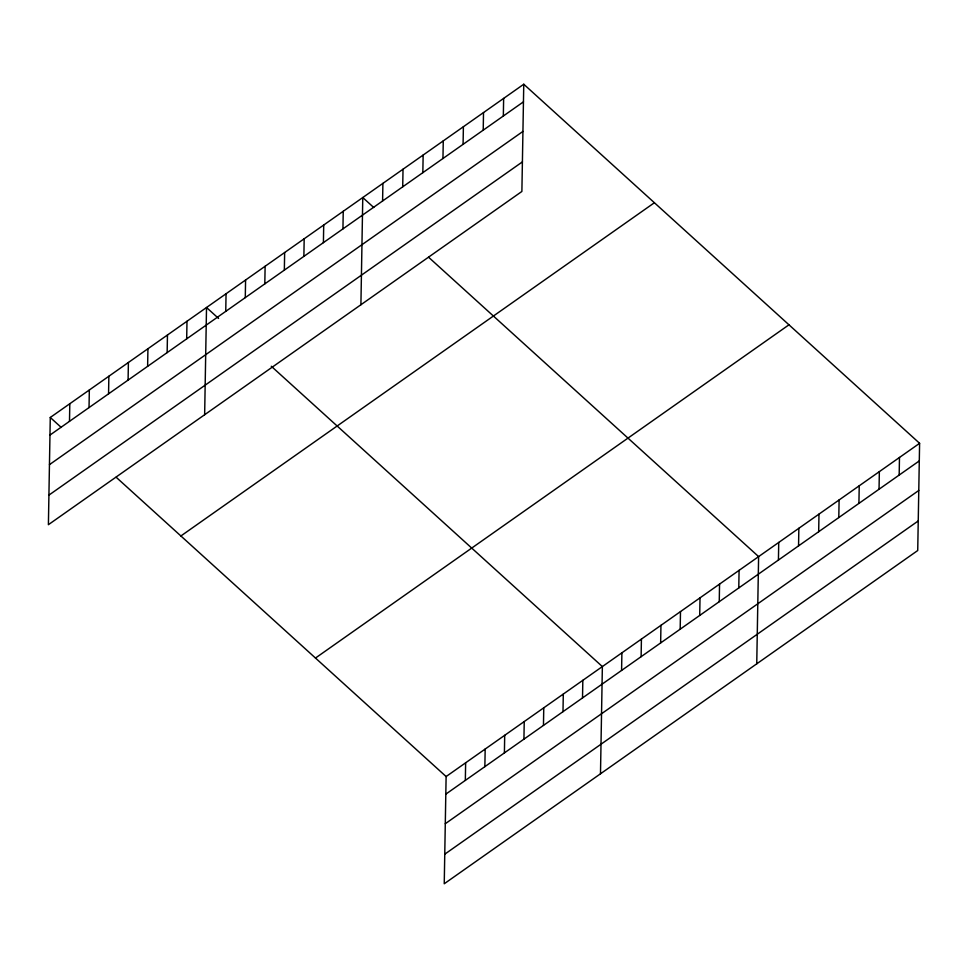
<?xml version="1.0" encoding="UTF-8"?>
<svg xmlns="http://www.w3.org/2000/svg" width="968" height="968" viewBox="0 0 968 968"><rect width="100%" height="100%" fill="white"/><g stroke="black" fill="none" stroke-linecap="round" stroke-linejoin="round"><path stroke-width="1.45" d="M50.275 417.474L48.4 524.692L521.885 191.458L523.761 84.24L50.275 417.474L61.25 427.433M69.49 421.334L69.805 403.729M89.032 407.589L89.334 389.983M108.561 393.843L108.864 376.237M128.091 380.097L128.393 362.492M147.62 366.352L147.935 348.746M167.149 352.606L167.464 335.001M186.679 338.861L186.993 321.255M204.647 414.727L206.523 307.509L218.599 318.46M225.75 311.369L226.052 293.764M245.279 297.624L245.582 280.018M264.808 283.878L265.123 266.273M284.338 270.132L284.652 252.527M303.879 256.387L304.182 238.781M323.409 242.641L323.711 225.036M342.938 228.896L343.241 211.29M360.907 304.763L362.77 197.545L373.757 207.503M382.59 200.981L382.904 183.376M402.712 186.824L403.027 169.218M422.834 172.655L423.149 155.061M442.957 158.498L443.271 140.892M116.136 477.224L446.115 776.542L444.239 883.76L917.725 550.526L919.6 443.308L523.761 84.24M463.079 144.329L463.394 126.735M465.33 780.402L465.644 762.796M483.214 130.172L483.516 112.566M484.859 766.656L485.174 749.05M503.336 116.015L503.638 98.409M504.401 752.91L504.703 735.305M523.93 739.165L524.232 721.559M543.459 725.407L543.762 707.814M562.989 711.661L563.303 694.068M582.518 697.916L582.833 680.322M600.487 773.783L602.362 666.577L271.282 366.255M621.589 670.425L621.892 652.831M641.119 656.679L641.421 639.074M660.648 642.933L660.95 625.328M680.177 629.188L680.492 611.582M699.707 615.442L700.021 597.837M719.248 601.697L719.551 584.091M738.778 587.951L739.08 570.346M756.746 663.818L758.61 556.6L428.642 257.282M778.429 560.048L778.732 542.443M798.552 545.879L798.854 528.274M818.674 531.722L818.989 514.117M838.796 517.553L839.111 499.948M858.918 503.396L859.233 485.791M879.041 489.227L879.355 471.634M899.175 475.07L899.478 457.465M49.961 435.08L523.458 101.846M49.453 464.652L522.938 131.418M48.92 495.12L522.405 161.886M180.895 535.969L654.392 202.736M315.483 658.046L788.968 324.812M446.115 776.542L919.6 443.308M445.8 794.147L919.298 460.901M445.28 823.72L918.777 490.474M444.76 854.187L918.245 520.941"/></g></svg>
